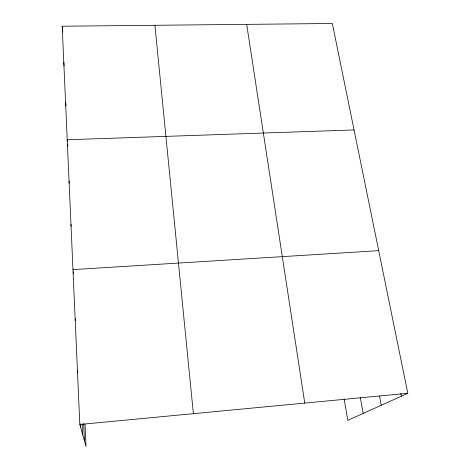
<?xml version="1.0" encoding="UTF-8"?>
<svg xmlns="http://www.w3.org/2000/svg" width="470" height="470" viewBox="0 0 470 470"><rect width="100%" height="100%" fill="white"/><g stroke="black" fill="none" stroke-linecap="round" stroke-linejoin="round"><path stroke-width="0.7" d="M84.994 424.058L86.039 446.5L79.824 424.469L62.193 26.22L332.337 23.5L407.807 393.29L347.823 420.35L344.134 399.007M79.824 424.469L407.807 393.29M72.968 269.604L378.697 250.669M354.057 129.937L67.222 139.755L67.445 141.875M400.81 393.314L401.386 396.187M77.421 370.166L77.844 372.299M379.466 395.981L381.235 405.275M360.343 397.667L363.187 413.418M75.135 318.613L75.453 320.581M246.685 24.364L304.766 403.084M73.255 271.678L73.549 273.752M70.964 224.296L71.228 226.417M69.049 181.062L69.296 183.188M67.751 144.695L67.903 146.111M65.683 102.348L66.041 105.838M154.906 25.286L193.382 413.671M63.797 62.445L64.132 65.876M62.193 26.22L62.733 32.013M83.666 423.582L84.465 440.919M82.138 424.116L82.603 434.309M80.364 423.946L80.499 426.854"/></g></svg>
